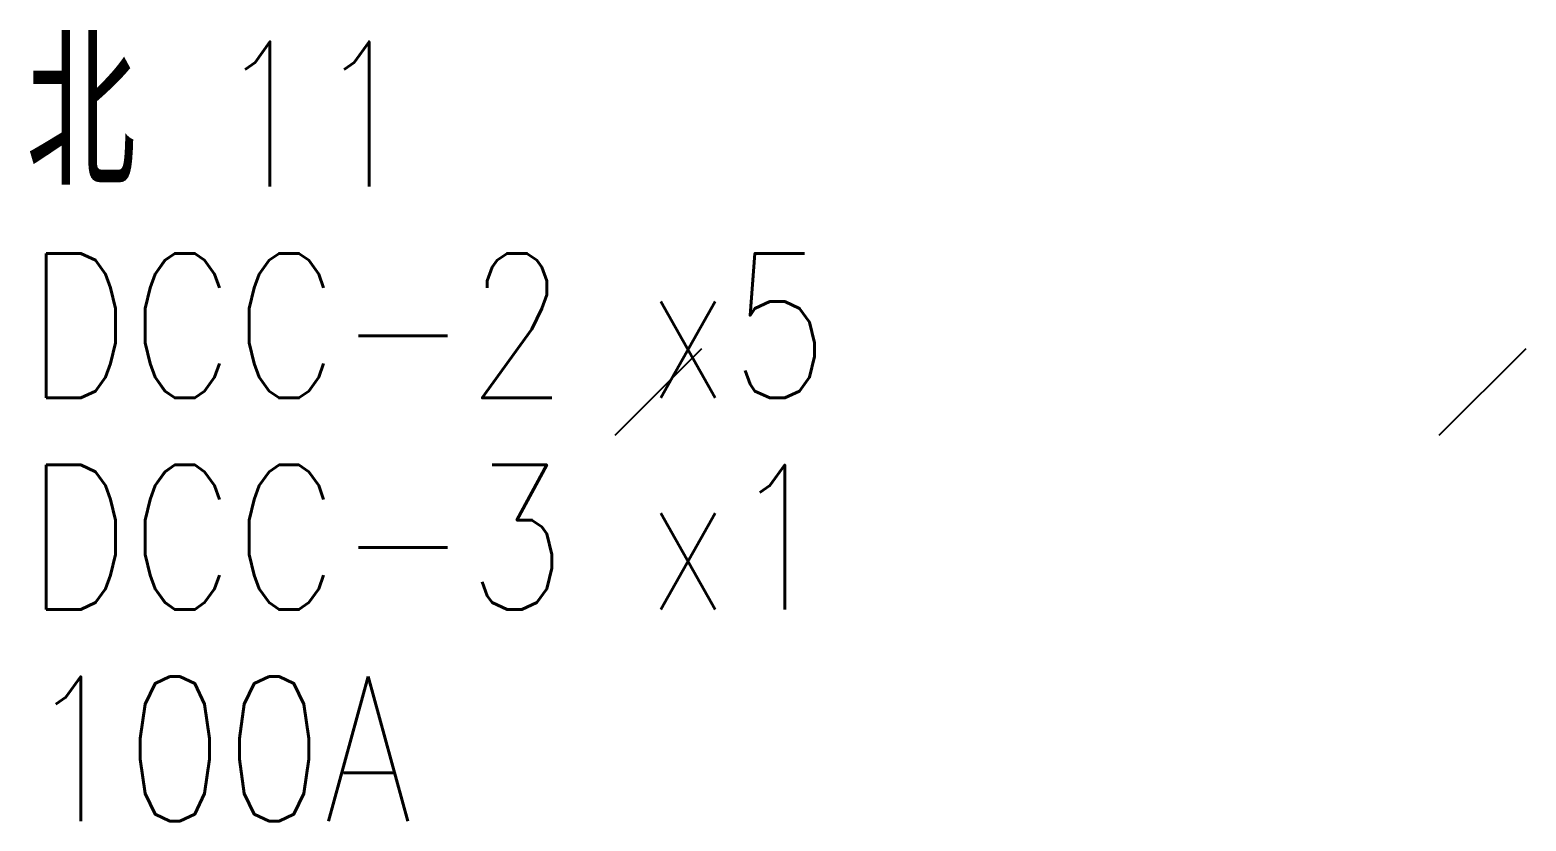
# Model space of a CAD drawing. Extents: x -3080 to 28500, y -1326 to 31609.
# Drawn here: x 13102 to 13620, y 8101 to 8375 of the extents above; entities that cross this region are included whole.
import ezdxf
from ezdxf.enums import TextEntityAlignment as Align

# ---------------------------------------------------------------- set-up
doc = ezdxf.new("R2010")
doc.units = 0
doc.header["$LTSCALE"] = 100
for name, color, linetype in [('0-xref', 8, 'Continuous'), ('188K-SM-03-F05-MECH-DCC-Y2257103$0$00_閥站分組', 1, 'Continuous'), ('188K-SM-07-F10-MECH-CR PIPE-Y2257103$0$00_閥站分組', 1, 'Continuous'), ('X-S-FAB-L05$0$S-鋼柱', 8, 'Continuous')]:
    doc.layers.add(name, color=color, linetype=linetype)
doc.layers.add('X-S-FAB-L05$0$XREF', color=8, linetype='Continuous', lineweight=0)
doc.styles.add('188K-SM-03-F05-MECH-DCC-Y2257103$0$XFM1Q20-200k$0$12P7-XCM2P10$0$AA-TXT', font='simplex.shx', dxfattribs={"bigfont": 'china.shx'})
doc.styles.add('188K-SM-07-F10-MECH-CR PIPE-Y2257103$0$XFM1Q20-200k$0$12P7-XCM2P10$0$AA-TXT', font='simplex.shx', dxfattribs={"bigfont": 'china.shx'})

# ---------------------------------------------------------------- blocks, each defined once
blk = doc.blocks.new('X-S-FAB-L05$0$SC1')
at = {"layer": 'DefPoints'}
blk.add_line((27924.99, 8342.12), (27954.99, 8312.12), dxfattribs=at)
blk = doc.blocks.new('X-S-FAB-L05$0$VC(C)')
at = {"layer": 'X-S-FAB-L05$0$S-鋼柱', "rotation": 90}
for p in [(21646.72, -19689.99), (21931.72, -19689.99)]:
    blk.add_blockref('X-S-FAB-L05$0$SC1', p, dxfattribs=at)
blk = doc.blocks.new('X-S-FAB-L05')
at = {"layer": 'X-S-FAB-L05$0$XREF'}
blk.add_blockref('X-S-FAB-L05$0$VC(C)', (0, 0), dxfattribs=at)
blk = doc.blocks.new('188K-SM-03-F05-MECH-DCC-Y2257103')
at = {"layer": '188K-SM-03-F05-MECH-DCC-Y2257103$0$00_閥站分組', "style": '188K-SM-03-F05-MECH-DCC-Y2257103$0$XFM1Q20-200k$0$12P7-XCM2P10$0$AA-TXT', "width": 0.8}
for s, p in [('北 11', (13100.96, 8346.08)), ('DCC-2 x5', (13100.96, 8272.88)), ('DCC-3 x1', (13100.96, 8199.68)), ('100A', (13100.96, 8126.47))]:
    blk.add_text(s, height=50, dxfattribs=at).set_placement(p, align=Align.MIDDLE_LEFT)
blk = doc.blocks.new('188K-SM-07-F10-MECH-CR PIPE-Y2257103')
at = {"layer": '188K-SM-07-F10-MECH-CR PIPE-Y2257103$0$00_閥站分組', "style": '188K-SM-07-F10-MECH-CR PIPE-Y2257103$0$XFM1Q20-200k$0$12P7-XCM2P10$0$AA-TXT', "width": 0.8}
for s, p in [('北 11', (13100.963, 8346.079)), ('DCC-2 x5', (13100.963, 8272.877)), ('DCC-3 x1', (13100.963, 8199.675)), ('100A', (13100.963, 8126.473))]:
    blk.add_text(s, height=50, dxfattribs=at).set_placement(p, align=Align.MIDDLE_LEFT)

msp = doc.modelspace()

# ---------------------------------------------------------------- block references
at = {"layer": '0-xref'}
for name in ['X-S-FAB-L05', '188K-SM-03-F05-MECH-DCC-Y2257103']:
    msp.add_blockref(name, (0, 0), dxfattribs=at)

# ---------------------------------------------------------------- next in the draw order: block references
msp.add_blockref('188K-SM-07-F10-MECH-CR PIPE-Y2257103', (0, 0), dxfattribs=at)

doc.saveas('drawing.dxf')
